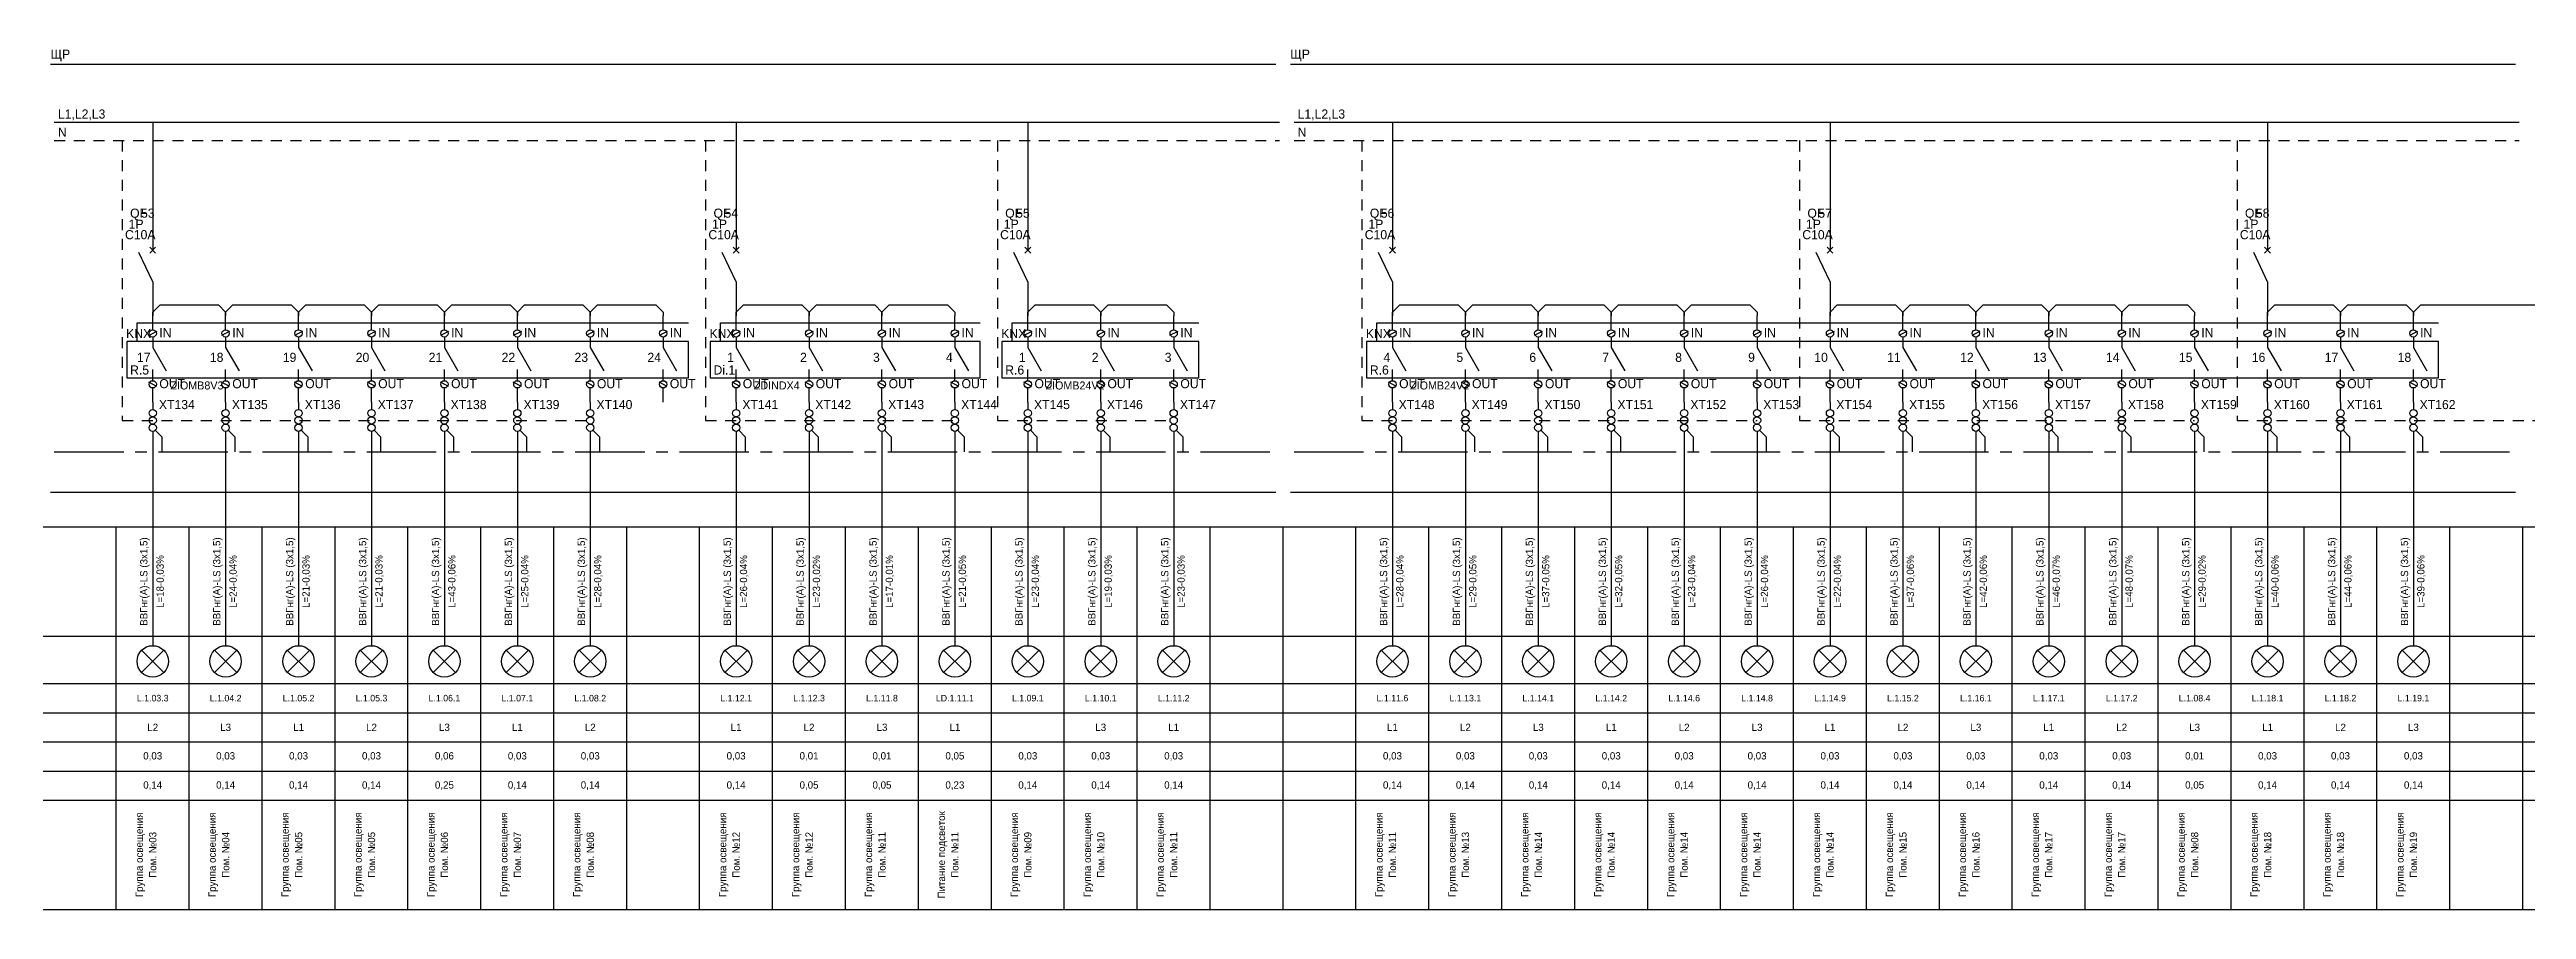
# Model space of a CAD drawing. Header units: millimetres. Extents: x 2497 to 11797, y 1522 to 1758.
# Drawn here: x 5899 to 6578, y 1522 to 1758 of the extents above; entities that cross this region are included whole.
import ezdxf
from ezdxf.enums import TextEntityAlignment as Align

# ---------------------------------------------------------------- set-up
doc = ezdxf.new("R2010")
doc.units = ezdxf.units.MM
doc.linetypes.add('CENTER2', pattern=[28.575, 19.05, -3.175, 3.175, -3.175])
doc.linetypes.add('JIS_02_0.7', pattern=[1.35, 0.75, -0.6])
for name, color, linetype in [('SX_BLOCKS', 7, 'Continuous'), ('SX_BOUND', 8, 'Continuous'), ('SX_KNX', 1, 'Continuous'), ('SX_LINES', 7, 'Continuous'), ('SX_N', 4, 'JIS_02_0.7'), ('SX_PE', 3, 'CENTER2'), ('SX_TABLE', 7, 'Continuous'), ('SX_TEXT', 7, 'Continuous')]:
    doc.layers.add(name, color=color, linetype=linetype)
doc.styles.add('UNC_GOST_Scheme', font='txt')

# ---------------------------------------------------------------- blocks, each defined once
blk = doc.blocks.new('SX_TCOL')
for p, q in [((-10, 105), (10, 105)), ((10, 0), (10, 105)), ((-10, 75), (10, 75)), ((-10, 62), (10, 62)), ((-10, 54), (10, 54)), ((-10, 46), (10, 46)), ((-10, 38), (10, 38)), ((-10, 30), (10, 30)), ((-10, 0), (10, 0))]:
    blk.add_line(p, q)
at = {"style": 'UNC_GOST_Scheme'}
for tag, p in [('CAB1', (-2.2, 90)), ('CAB2', (2.2, 90)), ('NAME1', (-3.4, 15)), ('NAME2', (0, 15)), ('NAME3', (3.4, 15))]:
    blk.add_attdef(tag, text='', height=2, rotation=90, dxfattribs=at).set_placement(p, align=Align.MIDDLE)
for tag, height, p in [('LINE', 1.8, (0, 58)), ('PH', 2, (0, 50)), ('POW', 2, (0, 42)), ('CUR', 2, (0, 34))]:
    blk.add_attdef(tag, text='', height=height, dxfattribs=at).set_placement(p, align=Align.MIDDLE)
blk = doc.blocks.new('SX_QF')
for p, q in [((0, -45), (-3.8, -36.9)), ((-0.8, -37.1), (0.8, -35.5)), ((-0.8, -35.5), (0.8, -37.1)), ((0, -45), (0, -54.3))]:
    blk.add_line(p, q)
at = {"style": 'UNC_GOST_Scheme'}
blk.add_text('QF', height=2.5, dxfattribs=at).set_placement((-6.2, -27.4))
for tag, p in [('N', (-3.2, -27.4)), ('MA', (-9.4, -36.1)), ('A', (-7.6, -33.3)), ('P', (-6.6, -30.4))]:
    blk.add_attdef(tag, p, '', height=2.5, dxfattribs=at)
blk = doc.blocks.new('SX_CH')
for p, q in [((0, 19.84), (0, 23.7)), ((1.1, 19.4), (-1.1, 18.28)), ((0, 17.84), (0, 14.96)), ((0, 14.96), (3.69, 8.57)), ((0, 5.86), (0, 8.96)), ((1.1, 4.3), (-1.1, 5.42)), ((0, 0), (0, 3.86))]:
    blk.add_line(p, q)
for centre in [(0, 18.84), (0, 4.86)]:
    blk.add_circle(centre, 1)
at = {"style": 'UNC_GOST_Scheme'}
for s, p in [('IN', (1.82, 17.78)), ('OUT', (1.82, 3.8))]:
    blk.add_text(s, height=2.5, dxfattribs=at).set_placement(p)
blk.add_attdef('CH', text='', height=2.5, dxfattribs=at).set_placement((-0.6, 11.02), align=Align.RIGHT)
blk = doc.blocks.new('SX_XT')
at = {"color": 30}
blk.add_circle((0, -1), 1, dxfattribs=at)
at = {"color": 5}
blk.add_circle((0, -3), 1, dxfattribs=at)
at = {"color": 3}
blk.add_circle((0, -5), 1, dxfattribs=at)
at = {"style": 'UNC_GOST_Scheme'}
blk.add_attdef('N', (1.7, 0.1), '', height=2.5, dxfattribs=at)
blk = doc.blocks.new('SX_U_LAMP')
for p, q in [((-2.9, -2.9), (2.9, 2.9)), ((-2.9, 2.9), (2.9, -2.9))]:
    blk.add_line(p, q)
blk.add_circle((0, 0), 4.3)

msp = doc.modelspace()

# ---------------------------------------------------------------- linework, layer by layer
at = {"layer": 'SX_BOUND'}
for p, q in [((5899.18, 1754.46), (6235.18, 1754.46)), ((6239.18, 1754.46), (6575.18, 1754.46)), ((5899.18, 1636.96), (6235.18, 1636.96)), ((6239.18, 1636.96), (6575.18, 1636.96))]:
    msp.add_line(p, q, dxfattribs=at)
at = {"layer": 'SX_KNX'}
for p, q in [((5922.88, 1678.37), (5922.88, 1683.46)), ((5922.88, 1683.46), (6074.08, 1683.46)), ((6082.88, 1678.37), (6082.88, 1683.46)), ((6082.88, 1683.46), (6154.08, 1683.46)), ((6162.88, 1678.37), (6162.88, 1683.46)), ((6162.88, 1683.46), (6214.08, 1683.46)), ((6262.88, 1678.37), (6262.88, 1683.46)), ((6262.88, 1683.46), (6554.08, 1683.46))]:
    msp.add_line(p, q, dxfattribs=at)
at = {"layer": 'SX_LINES'}
for p, q in [((5900.18, 1738.51), (6236.18, 1738.51)), ((5927.18, 1738.51), (5927.18, 1703.4)), ((6087.18, 1738.51), (6087.18, 1703.4)), ((6167.18, 1738.51), (6167.18, 1703.4)), ((6240.18, 1738.51), (6576.18, 1738.51)), ((6267.18, 1738.51), (6267.18, 1703.4)), ((6387.18, 1738.51), (6387.18, 1703.4)), ((6507.18, 1738.51), (6507.18, 1703.4)), ((5927.18, 1686.42), (5929.18, 1688.42)), ((5927.18, 1685.42), (5927.18, 1686.42)), ((5929.18, 1688.42), (5945.18, 1688.42)), ((5945.18, 1688.42), (5947.18, 1686.42)), ((5947.18, 1686.42), (5949.18, 1688.42)), ((5947.18, 1686.42), (5947.18, 1685.42)), ((5947.18, 1685.42), (5947.18, 1686.42)), ((5949.18, 1688.42), (5965.18, 1688.42)), ((5965.18, 1688.42), (5967.18, 1686.42)), ((5967.18, 1686.42), (5969.18, 1688.42)), ((5967.18, 1686.42), (5967.18, 1685.42)), ((5967.18, 1685.42), (5967.18, 1686.42)), ((5969.18, 1688.42), (5985.18, 1688.42)), ((5985.18, 1688.42), (5987.18, 1686.42)), ((5987.18, 1686.42), (5989.18, 1688.42)), ((5987.18, 1686.42), (5987.18, 1685.42)), ((5987.18, 1685.42), (5987.18, 1686.42)), ((5989.18, 1688.42), (6005.18, 1688.42)), ((6005.18, 1688.42), (6007.18, 1686.42)), ((6007.18, 1686.42), (6009.18, 1688.42)), ((6007.18, 1686.42), (6007.18, 1685.42)), ((6007.18, 1685.42), (6007.18, 1686.42)), ((6009.18, 1688.42), (6025.18, 1688.42)), ((6025.18, 1688.42), (6027.18, 1686.42)), ((6027.18, 1686.42), (6029.18, 1688.42)), ((6027.18, 1686.42), (6027.18, 1685.42)), ((6027.18, 1685.42), (6027.18, 1686.42)), ((6029.18, 1688.42), (6045.18, 1688.42)), ((6045.18, 1688.42), (6047.18, 1686.42)), ((6047.18, 1686.42), (6049.18, 1688.42)), ((6047.18, 1686.42), (6047.18, 1685.42)), ((6047.18, 1685.42), (6047.18, 1686.42)), ((6049.18, 1688.42), (6065.18, 1688.42)), ((6065.18, 1688.42), (6067.18, 1686.42)), ((6067.18, 1686.42), (6067.18, 1685.42)), ((6087.18, 1686.42), (6089.18, 1688.42)), ((6087.18, 1685.42), (6087.18, 1686.42)), ((6089.18, 1688.42), (6105.18, 1688.42)), ((6105.18, 1688.42), (6107.18, 1686.42)), ((6107.18, 1686.42), (6109.18, 1688.42)), ((6107.18, 1686.42), (6107.18, 1685.42)), ((6107.18, 1685.42), (6107.18, 1686.42)), ((6109.18, 1688.42), (6125.18, 1688.42)), ((6125.18, 1688.42), (6127.18, 1686.42)), ((6127.18, 1686.42), (6129.18, 1688.42)), ((6127.18, 1686.42), (6127.18, 1685.42)), ((6127.18, 1685.42), (6127.18, 1686.42)), ((6129.18, 1688.42), (6145.18, 1688.42)), ((6145.18, 1688.42), (6147.18, 1686.42)), ((6147.18, 1686.42), (6147.18, 1685.42)), ((6167.18, 1686.42), (6169.18, 1688.42)), ((6167.18, 1685.42), (6167.18, 1686.42)), ((6169.18, 1688.42), (6185.18, 1688.42)), ((6185.18, 1688.42), (6187.18, 1686.42)), ((6187.18, 1686.42), (6189.18, 1688.42)), ((6187.18, 1686.42), (6187.18, 1685.42)), ((6187.18, 1685.42), (6187.18, 1686.42)), ((6189.18, 1688.42), (6205.18, 1688.42)), ((6205.18, 1688.42), (6207.18, 1686.42)), ((6207.18, 1686.42), (6207.18, 1685.42)), ((6267.18, 1686.42), (6269.18, 1688.42)), ((6267.18, 1685.42), (6267.18, 1686.42)), ((6269.18, 1688.42), (6285.18, 1688.42)), ((6285.18, 1688.42), (6287.18, 1686.42)), ((6287.18, 1686.42), (6289.18, 1688.42)), ((6287.18, 1686.42), (6287.18, 1685.42)), ((6287.18, 1685.42), (6287.18, 1686.42)), ((6289.18, 1688.42), (6305.18, 1688.42)), ((6305.18, 1688.42), (6307.18, 1686.42)), ((6307.18, 1686.42), (6309.18, 1688.42)), ((6307.18, 1686.42), (6307.18, 1685.42)), ((6307.18, 1685.42), (6307.18, 1686.42)), ((6309.18, 1688.42), (6325.18, 1688.42)), ((6325.18, 1688.42), (6327.18, 1686.42)), ((6327.18, 1686.42), (6329.18, 1688.42)), ((6327.18, 1686.42), (6327.18, 1685.42)), ((6327.18, 1685.42), (6327.18, 1686.42)), ((6329.18, 1688.42), (6345.18, 1688.42)), ((6345.18, 1688.42), (6347.18, 1686.42)), ((6347.18, 1686.42), (6349.18, 1688.42)), ((6347.18, 1686.42), (6347.18, 1685.42)), ((6347.18, 1685.42), (6347.18, 1686.42)), ((6349.18, 1688.42), (6365.18, 1688.42)), ((6365.18, 1688.42), (6367.18, 1686.42)), ((6367.18, 1686.42), (6367.18, 1685.42)), ((6387.18, 1686.42), (6389.18, 1688.42)), ((6387.18, 1685.42), (6387.18, 1686.42)), ((6389.18, 1688.42), (6405.18, 1688.42)), ((6405.18, 1688.42), (6407.18, 1686.42)), ((6407.18, 1686.42), (6409.18, 1688.42)), ((6407.18, 1686.42), (6407.18, 1685.42)), ((6407.18, 1685.42), (6407.18, 1686.42)), ((6409.18, 1688.42), (6425.18, 1688.42)), ((6425.18, 1688.42), (6427.18, 1686.42)), ((6427.18, 1686.42), (6429.18, 1688.42)), ((6427.18, 1686.42), (6427.18, 1685.42)), ((6427.18, 1685.42), (6427.18, 1686.42)), ((6429.18, 1688.42), (6445.18, 1688.42)), ((6445.18, 1688.42), (6447.18, 1686.42)), ((6447.18, 1686.42), (6449.18, 1688.42)), ((6447.18, 1686.42), (6447.18, 1685.42)), ((6447.18, 1685.42), (6447.18, 1686.42)), ((6449.18, 1688.42), (6465.18, 1688.42)), ((6465.18, 1688.42), (6467.18, 1686.42)), ((6467.18, 1686.42), (6469.18, 1688.42)), ((6467.18, 1686.42), (6467.18, 1685.42)), ((6467.18, 1685.42), (6467.18, 1686.42)), ((6469.18, 1688.42), (6485.18, 1688.42)), ((6485.18, 1688.42), (6487.18, 1686.42)), ((6487.18, 1686.42), (6487.18, 1685.42)), ((6507.18, 1686.42), (6509.18, 1688.42)), ((6507.18, 1685.42), (6507.18, 1686.42)), ((6509.18, 1688.42), (6525.18, 1688.42)), ((6525.18, 1688.42), (6527.18, 1686.42)), ((6527.18, 1686.42), (6529.18, 1688.42)), ((6527.18, 1686.42), (6527.18, 1685.42)), ((6527.18, 1685.42), (6527.18, 1686.42)), ((6529.18, 1688.42), (6545.18, 1688.42)), ((6545.18, 1688.42), (6547.18, 1686.42)), ((6547.18, 1686.42), (6549.18, 1688.42)), ((6547.18, 1686.42), (6547.18, 1685.42)), ((6547.18, 1685.42), (6547.18, 1686.42)), ((6549.18, 1688.42), (6605.18, 1688.42)), ((6074.08, 1678.37), (5920.08, 1678.37)), ((5920.08, 1678.37), (5920.08, 1668.37)), ((6074.08, 1668.37), (6074.08, 1678.37)), ((6154.08, 1678.37), (6080.08, 1678.37)), ((6080.08, 1678.37), (6080.08, 1668.37)), ((6154.08, 1668.37), (6154.08, 1678.37)), ((6214.08, 1678.37), (6160.08, 1678.37)), ((6160.08, 1678.37), (6160.08, 1668.37)), ((6214.08, 1668.37), (6214.08, 1678.37)), ((6554.08, 1678.37), (6260.08, 1678.37)), ((6260.08, 1678.37), (6260.08, 1668.37)), ((6554.08, 1668.37), (6554.08, 1678.37)), ((5920.08, 1668.37), (6074.08, 1668.37)), ((6080.08, 1668.37), (6154.08, 1668.37)), ((6160.08, 1668.37), (6214.08, 1668.37)), ((6260.08, 1668.37), (6554.08, 1668.37)), ((5927.18, 1661.72), (5927.18, 1659.68)), ((5947.18, 1661.72), (5947.18, 1659.68)), ((5967.18, 1661.72), (5967.18, 1659.68)), ((5987.18, 1661.72), (5987.18, 1659.68)), ((6007.18, 1661.72), (6007.18, 1659.68)), ((6027.18, 1661.72), (6027.18, 1659.68)), ((6047.18, 1661.72), (6047.18, 1659.68)), ((6087.18, 1661.72), (6087.18, 1659.68)), ((6107.18, 1661.72), (6107.18, 1659.68)), ((6127.18, 1661.72), (6127.18, 1659.68)), ((6147.18, 1661.72), (6147.18, 1659.68)), ((6167.18, 1661.72), (6167.18, 1659.68)), ((6187.18, 1661.72), (6187.18, 1659.68)), ((6207.18, 1661.72), (6207.18, 1659.68)), ((6267.18, 1661.72), (6267.18, 1659.68)), ((6287.18, 1661.72), (6287.18, 1659.68)), ((6307.18, 1661.72), (6307.18, 1659.68)), ((6327.18, 1661.72), (6327.18, 1659.68)), ((6347.18, 1661.72), (6347.18, 1659.68)), ((6367.18, 1661.72), (6367.18, 1659.68)), ((6387.18, 1661.72), (6387.18, 1659.68)), ((6407.18, 1661.72), (6407.18, 1659.68)), ((6427.18, 1661.72), (6427.18, 1659.68)), ((6447.18, 1661.72), (6447.18, 1659.68)), ((6467.18, 1661.72), (6467.18, 1659.68)), ((6487.18, 1661.72), (6487.18, 1659.68)), ((6507.18, 1661.72), (6507.18, 1659.68)), ((6527.18, 1661.72), (6527.18, 1659.68)), ((6547.18, 1661.72), (6547.18, 1659.68)), ((5927.18, 1653.68), (5927.18, 1594.86)), ((5947.18, 1653.68), (5947.18, 1594.86)), ((5967.18, 1653.68), (5967.18, 1594.86)), ((5987.18, 1653.68), (5987.18, 1594.86)), ((6007.18, 1653.68), (6007.18, 1594.86)), ((6027.18, 1653.68), (6027.18, 1594.86)), ((6047.18, 1653.68), (6047.18, 1594.86)), ((6087.18, 1653.68), (6087.18, 1594.86)), ((6107.18, 1653.68), (6107.18, 1594.86)), ((6127.18, 1653.68), (6127.18, 1594.86)), ((6147.18, 1653.68), (6147.18, 1594.86)), ((6167.18, 1653.68), (6167.18, 1594.86)), ((6187.18, 1653.68), (6187.18, 1594.86)), ((6207.18, 1653.68), (6207.18, 1594.86)), ((6267.18, 1653.68), (6267.18, 1594.86)), ((6287.18, 1653.68), (6287.18, 1594.86)), ((6307.18, 1653.68), (6307.18, 1594.86)), ((6327.18, 1653.68), (6327.18, 1594.86)), ((6347.18, 1653.68), (6347.18, 1594.86)), ((6367.18, 1653.68), (6367.18, 1594.86)), ((6387.18, 1653.68), (6387.18, 1594.86)), ((6407.18, 1653.68), (6407.18, 1594.86)), ((6427.18, 1653.68), (6427.18, 1594.86)), ((6447.18, 1653.68), (6447.18, 1594.86)), ((6467.18, 1653.68), (6467.18, 1594.86)), ((6487.18, 1653.68), (6487.18, 1594.86)), ((6507.18, 1653.68), (6507.18, 1594.86)), ((6527.18, 1653.68), (6527.18, 1594.86)), ((6547.18, 1653.68), (6547.18, 1594.86))]:
    msp.add_line(p, q, dxfattribs=at)
at = {"layer": 'SX_N', "ltscale": 4}
for p, q in [((5900.18, 1733.51), (6236.18, 1733.51)), ((5918.82, 1733.51), (5918.82, 1656.68)), ((6078.82, 1733.51), (6078.82, 1656.68)), ((6158.82, 1733.51), (6158.82, 1656.68)), ((6240.18, 1733.51), (6576.18, 1733.51)), ((6258.82, 1733.51), (6258.82, 1656.68)), ((6378.82, 1733.51), (6378.82, 1656.68)), ((6498.82, 1733.51), (6498.82, 1656.68)), ((5918.82, 1656.68), (6047.18, 1656.68)), ((6078.82, 1656.68), (6147.18, 1656.68)), ((6158.82, 1656.68), (6207.18, 1656.68)), ((6258.82, 1656.68), (6367.18, 1656.68)), ((6378.82, 1656.68), (6487.18, 1656.68)), ((6498.82, 1656.68), (6667.18, 1656.68))]:
    msp.add_line(p, q, dxfattribs=at)
at = {"layer": 'SX_PE'}
for p, q in [((5927.88, 1653.98), (5929.68, 1652.18)), ((5929.68, 1652.18), (5929.68, 1648.06)), ((5947.88, 1653.98), (5949.68, 1652.18)), ((5949.68, 1652.18), (5949.68, 1648.06)), ((5967.88, 1653.98), (5969.68, 1652.18)), ((5969.68, 1652.18), (5969.68, 1648.06)), ((5987.88, 1653.98), (5989.68, 1652.18)), ((5989.68, 1652.18), (5989.68, 1648.06)), ((6007.88, 1653.98), (6009.68, 1652.18)), ((6009.68, 1652.18), (6009.68, 1648.06)), ((6027.88, 1653.98), (6029.68, 1652.18)), ((6029.68, 1652.18), (6029.68, 1648.06)), ((6047.88, 1653.98), (6049.68, 1652.18)), ((6049.68, 1652.18), (6049.68, 1648.06)), ((6087.88, 1653.98), (6089.68, 1652.18)), ((6089.68, 1652.18), (6089.68, 1648.06)), ((6107.88, 1653.98), (6109.68, 1652.18)), ((6109.68, 1652.18), (6109.68, 1648.06)), ((6127.88, 1653.98), (6129.68, 1652.18)), ((6129.68, 1652.18), (6129.68, 1648.06)), ((6147.88, 1653.98), (6149.68, 1652.18)), ((6149.68, 1652.18), (6149.68, 1648.06)), ((6167.88, 1653.98), (6169.68, 1652.18)), ((6169.68, 1652.18), (6169.68, 1648.06)), ((6187.88, 1653.98), (6189.68, 1652.18)), ((6189.68, 1652.18), (6189.68, 1648.06)), ((6207.88, 1653.98), (6209.68, 1652.18)), ((6209.68, 1652.18), (6209.68, 1648.06)), ((6267.88, 1653.98), (6269.68, 1652.18)), ((6269.68, 1652.18), (6269.68, 1648.06)), ((6287.88, 1653.98), (6289.68, 1652.18)), ((6289.68, 1652.18), (6289.68, 1648.06)), ((6307.88, 1653.98), (6309.68, 1652.18)), ((6309.68, 1652.18), (6309.68, 1648.06)), ((6327.88, 1653.98), (6329.68, 1652.18)), ((6329.68, 1652.18), (6329.68, 1648.06)), ((6347.88, 1653.98), (6349.68, 1652.18)), ((6349.68, 1652.18), (6349.68, 1648.06)), ((6367.88, 1653.98), (6369.68, 1652.18)), ((6369.68, 1652.18), (6369.68, 1648.06)), ((6387.88, 1653.98), (6389.68, 1652.18)), ((6389.68, 1652.18), (6389.68, 1648.06)), ((6407.88, 1653.98), (6409.68, 1652.18)), ((6409.68, 1652.18), (6409.68, 1648.06)), ((6427.88, 1653.98), (6429.68, 1652.18)), ((6429.68, 1652.18), (6429.68, 1648.06)), ((6447.88, 1653.98), (6449.68, 1652.18)), ((6449.68, 1652.18), (6449.68, 1648.06)), ((6467.88, 1653.98), (6469.68, 1652.18)), ((6469.68, 1652.18), (6469.68, 1648.06)), ((6487.88, 1653.98), (6489.68, 1652.18)), ((6489.68, 1652.18), (6489.68, 1648.06)), ((6507.88, 1653.98), (6509.68, 1652.18)), ((6509.68, 1652.18), (6509.68, 1648.06)), ((6527.88, 1653.98), (6529.68, 1652.18)), ((6529.68, 1652.18), (6529.68, 1648.06)), ((6547.88, 1653.98), (6549.68, 1652.18)), ((6549.68, 1652.18), (6549.68, 1648.06)), ((5900.18, 1648.06), (6236.18, 1648.06)), ((6240.18, 1648.06), (6576.18, 1648.06))]:
    msp.add_line(p, q, dxfattribs=at)

# ---------------------------------------------------------------- block references
at = {"layer": 'SX_BLOCKS'}
for name, p, values in [('SX_QF', (5927.18, 1739.7), {'N': '53', 'P': '1P', 'A': 'С10А'}), ('SX_QF', (6087.18, 1739.7), {'N': '54', 'P': '1P', 'A': 'С10А'}), ('SX_QF', (6167.18, 1739.7), {'N': '55', 'P': '1P', 'A': 'С10А'}), ('SX_QF', (6267.18, 1739.7), {'N': '56', 'P': '1P', 'A': 'С10А'}), ('SX_QF', (6387.18, 1739.7), {'N': '57', 'P': '1P', 'A': 'С10А'}), ('SX_QF', (6507.18, 1739.7), {'N': '58', 'P': '1P', 'A': 'С10А'}), ('SX_CH', (5927.18, 1661.72), {'CH': '17'}), ('SX_CH', (5947.18, 1661.72), {'CH': '18'}), ('SX_CH', (5967.18, 1661.72), {'CH': '19'}), ('SX_CH', (5987.18, 1661.72), {'CH': '20'}), ('SX_CH', (6007.18, 1661.72), {'CH': '21'}), ('SX_CH', (6027.18, 1661.72), {'CH': '22'}), ('SX_CH', (6047.18, 1661.72), {'CH': '23'}), ('SX_CH', (6067.18, 1661.72), {'CH': '24'}), ('SX_CH', (6087.18, 1661.72), {'CH': '1'}), ('SX_CH', (6107.18, 1661.72), {'CH': '2'}), ('SX_CH', (6127.18, 1661.72), {'CH': '3'}), ('SX_CH', (6147.18, 1661.72), {'CH': '4'}), ('SX_CH', (6167.18, 1661.72), {'CH': '1'}), ('SX_CH', (6187.18, 1661.72), {'CH': '2'}), ('SX_CH', (6207.18, 1661.72), {'CH': '3'}), ('SX_CH', (6267.18, 1661.72), {'CH': '4'}), ('SX_CH', (6287.18, 1661.72), {'CH': '5'}), ('SX_CH', (6307.18, 1661.72), {'CH': '6'}), ('SX_CH', (6327.18, 1661.72), {'CH': '7'}), ('SX_CH', (6347.18, 1661.72), {'CH': '8'}), ('SX_CH', (6367.18, 1661.72), {'CH': '9'}), ('SX_CH', (6387.18, 1661.72), {'CH': '10'}), ('SX_CH', (6407.18, 1661.72), {'CH': '11'}), ('SX_CH', (6427.18, 1661.72), {'CH': '12'}), ('SX_CH', (6447.18, 1661.72), {'CH': '13'}), ('SX_CH', (6467.18, 1661.72), {'CH': '14'}), ('SX_CH', (6487.18, 1661.72), {'CH': '15'}), ('SX_CH', (6507.18, 1661.72), {'CH': '16'}), ('SX_CH', (6527.18, 1661.72), {'CH': '17'}), ('SX_CH', (6547.18, 1661.72), {'CH': '18'}), ('SX_XT', (5927.18, 1659.68), {'N': 'XT134'}), ('SX_XT', (5947.18, 1659.68), {'N': 'XT135'}), ('SX_XT', (5967.18, 1659.68), {'N': 'XT136'}), ('SX_XT', (5987.18, 1659.68), {'N': 'XT137'}), ('SX_XT', (6007.18, 1659.68), {'N': 'XT138'}), ('SX_XT', (6027.18, 1659.68), {'N': 'XT139'}), ('SX_XT', (6047.18, 1659.68), {'N': 'XT140'}), ('SX_XT', (6087.18, 1659.68), {'N': 'XT141'}), ('SX_XT', (6107.18, 1659.68), {'N': 'XT142'}), ('SX_XT', (6127.18, 1659.68), {'N': 'XT143'}), ('SX_XT', (6147.18, 1659.68), {'N': 'XT144'}), ('SX_XT', (6167.18, 1659.68), {'N': 'XT145'}), ('SX_XT', (6187.18, 1659.68), {'N': 'XT146'}), ('SX_XT', (6207.18, 1659.68), {'N': 'XT147'}), ('SX_XT', (6267.18, 1659.68), {'N': 'XT148'}), ('SX_XT', (6287.18, 1659.68), {'N': 'XT149'}), ('SX_XT', (6307.18, 1659.68), {'N': 'XT150'}), ('SX_XT', (6327.18, 1659.68), {'N': 'XT151'}), ('SX_XT', (6347.18, 1659.68), {'N': 'XT152'}), ('SX_XT', (6367.18, 1659.68), {'N': 'XT153'}), ('SX_XT', (6387.18, 1659.68), {'N': 'XT154'}), ('SX_XT', (6407.18, 1659.68), {'N': 'XT155'}), ('SX_XT', (6427.18, 1659.68), {'N': 'XT156'}), ('SX_XT', (6447.18, 1659.68), {'N': 'XT157'}), ('SX_XT', (6467.18, 1659.68), {'N': 'XT158'}), ('SX_XT', (6487.18, 1659.68), {'N': 'XT159'}), ('SX_XT', (6507.18, 1659.68), {'N': 'XT160'}), ('SX_XT', (6527.18, 1659.68), {'N': 'XT161'}), ('SX_XT', (6547.18, 1659.68), {'N': 'XT162'})]:
    msp.add_blockref(name, p, dxfattribs=at).add_auto_attribs(values)
at = {"layer": 'SX_BLOCKS', "color": 244, "true_color": 0x991b1e}
for p in [(5927.18, 1590.56), (5947.18, 1590.56), (5967.18, 1590.56), (5987.18, 1590.56), (6007.18, 1590.56), (6027.18, 1590.56), (6047.18, 1590.56), (6087.18, 1590.56), (6107.18, 1590.56), (6127.18, 1590.56), (6147.18, 1590.56), (6167.18, 1590.56), (6187.18, 1590.56), (6207.18, 1590.56), (6267.18, 1590.56), (6287.18, 1590.56), (6307.18, 1590.56), (6327.18, 1590.56), (6347.18, 1590.56), (6367.18, 1590.56), (6387.18, 1590.56), (6407.18, 1590.56), (6427.18, 1590.56), (6447.18, 1590.56), (6467.18, 1590.56), (6487.18, 1590.56), (6507.18, 1590.56), (6527.18, 1590.56), (6547.18, 1590.56)]:
    msp.add_blockref('SX_U_LAMP', p, dxfattribs=at)
at = {"layer": 'SX_TABLE'}
for p in [(5907.18, 1522.46), (6067.18, 1522.46), (6227.18, 1522.46), (6247.18, 1522.46), (6567.18, 1522.46), (6587.18, 1522.46)]:
    msp.add_blockref('SX_TCOL', p, dxfattribs=at)
for p, values in [((5927.18, 1522.46), {'NAME1': 'Группа освещения', 'NAME2': 'Пом. №03', 'CUR': '0,14', 'POW': '0,03', 'PH': 'L2', 'LINE': 'L.1.03.3', 'CAB1': 'ВВГнг(А)-LS (3х1,5)', 'CAB2': 'L=18-0,03%'}), ((5947.18, 1522.46), {'NAME1': 'Группа освещения', 'NAME2': 'Пом. №04', 'CUR': '0,14', 'POW': '0,03', 'PH': 'L3', 'LINE': 'L.1.04.2', 'CAB1': 'ВВГнг(А)-LS (3х1,5)', 'CAB2': 'L=24-0,04%'}), ((5967.18, 1522.46), {'NAME1': 'Группа освещения', 'NAME2': 'Пом. №05', 'CUR': '0,14', 'POW': '0,03', 'PH': 'L1', 'LINE': 'L.1.05.2', 'CAB1': 'ВВГнг(А)-LS (3х1,5)', 'CAB2': 'L=21-0,03%'}), ((5987.18, 1522.46), {'NAME1': 'Группа освещения', 'NAME2': 'Пом. №05', 'CUR': '0,14', 'POW': '0,03', 'PH': 'L2', 'LINE': 'L.1.05.3', 'CAB1': 'ВВГнг(А)-LS (3х1,5)', 'CAB2': 'L=21-0,03%'}), ((6007.18, 1522.46), {'NAME1': 'Группа освещения', 'NAME2': 'Пом. №06', 'CUR': '0,25', 'POW': '0,06', 'PH': 'L3', 'LINE': 'L.1.06.1', 'CAB1': 'ВВГнг(А)-LS (3х1,5)', 'CAB2': 'L=43-0,06%'}), ((6027.18, 1522.46), {'NAME1': 'Группа освещения', 'NAME2': 'Пом. №07', 'CUR': '0,14', 'POW': '0,03', 'PH': 'L1', 'LINE': 'L.1.07.1', 'CAB1': 'ВВГнг(А)-LS (3х1,5)', 'CAB2': 'L=25-0,04%'}), ((6047.18, 1522.46), {'NAME1': 'Группа освещения', 'NAME2': 'Пом. №08', 'CUR': '0,14', 'POW': '0,03', 'PH': 'L2', 'LINE': 'L.1.08.2', 'CAB1': 'ВВГнг(А)-LS (3х1,5)', 'CAB2': 'L=28-0,04%'}), ((6087.18, 1522.46), {'NAME1': 'Группа освещения', 'NAME2': 'Пом. №12', 'CUR': '0,14', 'POW': '0,03', 'PH': 'L1', 'LINE': 'L.1.12.1', 'CAB1': 'ВВГнг(А)-LS (3х1,5)', 'CAB2': 'L=26-0,04%'}), ((6107.18, 1522.46), {'NAME1': 'Группа освещения', 'NAME2': 'Пом. №12', 'CUR': '0,05', 'POW': '0,01', 'PH': 'L2', 'LINE': 'L.1.12.3', 'CAB1': 'ВВГнг(А)-LS (3х1,5)', 'CAB2': 'L=23-0,02%'}), ((6127.18, 1522.46), {'NAME1': 'Группа освещения', 'NAME2': 'Пом. №11', 'CUR': '0,05', 'POW': '0,01', 'PH': 'L3', 'LINE': 'L.1.11.8', 'CAB1': 'ВВГнг(А)-LS (3х1,5)', 'CAB2': 'L=17-0,01%'}), ((6147.18, 1522.46), {'NAME1': 'Питание подсветок', 'NAME2': 'Пом. №11', 'CUR': '0,23', 'POW': '0,05', 'PH': 'L1', 'LINE': 'LD.1.11.1', 'CAB1': 'ВВГнг(А)-LS (3х1,5)', 'CAB2': 'L=21-0,05%'}), ((6167.18, 1522.46), {'NAME1': 'Группа освещения', 'NAME2': 'Пом. №09', 'CUR': '0,14', 'POW': '0,03', 'LINE': 'L.1.09.1', 'CAB1': 'ВВГнг(А)-LS (3х1,5)', 'CAB2': 'L=23-0,04%'}), ((6187.18, 1522.46), {'NAME1': 'Группа освещения', 'NAME2': 'Пом. №10', 'CUR': '0,14', 'POW': '0,03', 'PH': 'L3', 'LINE': 'L.1.10.1', 'CAB1': 'ВВГнг(А)-LS (3х1,5)', 'CAB2': 'L=19-0,03%'}), ((6207.18, 1522.46), {'NAME1': 'Группа освещения', 'NAME2': 'Пом. №11', 'CUR': '0,14', 'POW': '0,03', 'PH': 'L1', 'LINE': 'L.1.11.2', 'CAB1': 'ВВГнг(А)-LS (3х1,5)', 'CAB2': 'L=23-0,03%'}), ((6267.18, 1522.46), {'NAME1': 'Группа освещения', 'NAME2': 'Пом. №11', 'CUR': '0,14', 'POW': '0,03', 'PH': 'L1', 'LINE': 'L.1.11.6', 'CAB1': 'ВВГнг(А)-LS (3х1,5)', 'CAB2': 'L=28-0,04%'}), ((6287.18, 1522.46), {'NAME1': 'Группа освещения', 'NAME2': 'Пом. №13', 'CUR': '0,14', 'POW': '0,03', 'PH': 'L2', 'LINE': 'L.1.13.1', 'CAB1': 'ВВГнг(А)-LS (3х1,5)', 'CAB2': 'L=29-0,05%'}), ((6307.18, 1522.46), {'NAME1': 'Группа освещения', 'NAME2': 'Пом. №14', 'CUR': '0,14', 'POW': '0,03', 'PH': 'L3', 'LINE': 'L.1.14.1', 'CAB1': 'ВВГнг(А)-LS (3х1,5)', 'CAB2': 'L=37-0,05%'}), ((6327.18, 1522.46), {'NAME1': 'Группа освещения', 'NAME2': 'Пом. №14', 'CUR': '0,14', 'POW': '0,03', 'PH': 'L1', 'LINE': 'L.1.14.2', 'CAB1': 'ВВГнг(А)-LS (3х1,5)', 'CAB2': 'L=32-0,05%'}), ((6347.18, 1522.46), {'NAME1': 'Группа освещения', 'NAME2': 'Пом. №14', 'CUR': '0,14', 'POW': '0,03', 'PH': 'L2', 'LINE': 'L.1.14.6', 'CAB1': 'ВВГнг(А)-LS (3х1,5)', 'CAB2': 'L=23-0,04%'}), ((6367.18, 1522.46), {'NAME1': 'Группа освещения', 'NAME2': 'Пом. №14', 'CUR': '0,14', 'POW': '0,03', 'PH': 'L3', 'LINE': 'L.1.14.8', 'CAB1': 'ВВГнг(А)-LS (3х1,5)', 'CAB2': 'L=26-0,04%'}), ((6387.18, 1522.46), {'NAME1': 'Группа освещения', 'NAME2': 'Пом. №14', 'CUR': '0,14', 'POW': '0,03', 'PH': 'L1', 'LINE': 'L.1.14.9', 'CAB1': 'ВВГнг(А)-LS (3х1,5)', 'CAB2': 'L=22-0,04%'}), ((6407.18, 1522.46), {'NAME1': 'Группа освещения', 'NAME2': 'Пом. №15', 'CUR': '0,14', 'POW': '0,03', 'PH': 'L2', 'LINE': 'L.1.15.2', 'CAB1': 'ВВГнг(А)-LS (3х1,5)', 'CAB2': 'L=37-0,06%'}), ((6427.18, 1522.46), {'NAME1': 'Группа освещения', 'NAME2': 'Пом. №16', 'CUR': '0,14', 'POW': '0,03', 'PH': 'L3', 'LINE': 'L.1.16.1', 'CAB1': 'ВВГнг(А)-LS (3х1,5)', 'CAB2': 'L=42-0,06%'}), ((6447.18, 1522.46), {'NAME1': 'Группа освещения', 'NAME2': 'Пом. №17', 'CUR': '0,14', 'POW': '0,03', 'PH': 'L1', 'LINE': 'L.1.17.1', 'CAB1': 'ВВГнг(А)-LS (3х1,5)', 'CAB2': 'L=46-0,07%'}), ((6467.18, 1522.46), {'NAME1': 'Группа освещения', 'NAME2': 'Пом. №17', 'CUR': '0,14', 'POW': '0,03', 'PH': 'L2', 'LINE': 'L.1.17.2', 'CAB1': 'ВВГнг(А)-LS (3х1,5)', 'CAB2': 'L=48-0,07%'}), ((6487.18, 1522.46), {'NAME1': 'Группа освещения', 'NAME2': 'Пом. №08', 'CUR': '0,05', 'POW': '0,01', 'PH': 'L3', 'LINE': 'L.1.08.4', 'CAB1': 'ВВГнг(А)-LS (3х1,5)', 'CAB2': 'L=29-0,02%'}), ((6507.18, 1522.46), {'NAME1': 'Группа освещения', 'NAME2': 'Пом. №18', 'CUR': '0,14', 'POW': '0,03', 'PH': 'L1', 'LINE': 'L.1.18.1', 'CAB1': 'ВВГнг(А)-LS (3х1,5)', 'CAB2': 'L=40-0,06%'}), ((6527.18, 1522.46), {'NAME1': 'Группа освещения', 'NAME2': 'Пом. №18', 'CUR': '0,14', 'POW': '0,03', 'PH': 'L2', 'LINE': 'L.1.18.2', 'CAB1': 'ВВГнг(А)-LS (3х1,5)', 'CAB2': 'L=44-0,06%'}), ((6547.18, 1522.46), {'NAME1': 'Группа освещения', 'NAME2': 'Пом. №19', 'CUR': '0,14', 'POW': '0,03', 'PH': 'L3', 'LINE': 'L.1.19.1', 'CAB1': 'ВВГнг(А)-LS (3х1,5)', 'CAB2': 'L=39-0,06%'})]:
    msp.add_blockref('SX_TCOL', p, dxfattribs=at).add_auto_attribs(values)

# ---------------------------------------------------------------- texts
at = {"layer": 'SX_KNX', "style": 'UNC_GOST_Scheme'}
for s, height, p in [('KNX', 2.5, (5919.88, 1679.27)), ('KNX', 2.5, (6079.88, 1679.27)), ('KNX', 2.5, (6159.88, 1679.27)), ('KNX', 2.5, (6259.88, 1679.27)), ('R.5', 2.5, (5920.98, 1669.27)), ('Di.1', 2.5, (6080.98, 1669.27)), ('R.6', 2.5, (6160.98, 1669.27)), ('R.6', 2.5, (6260.98, 1669.27)), ('ZIOMB8V3', 2.2, (5932.03, 1665.17)), ('ZDINDX4', 2.2, (6092.03, 1665.17)), ('ZIOMB24V2', 2.2, (6172.03, 1665.17)), ('ZIOMB24V2', 2.2, (6272.03, 1665.17))]:
    msp.add_text(s, height=height, dxfattribs=at).set_placement(p)
at = {"layer": 'SX_TEXT', "style": 'UNC_GOST_Scheme'}
for s, p in [('ЩР', (5899.18, 1755.96)), ('ЩР', (6239.18, 1755.96)), ('L1,L2,L3', (5901.18, 1739.51)), ('L1,L2,L3', (6241.18, 1739.51)), ('N', (5901.18, 1734.51)), ('N', (6241.18, 1734.51))]:
    msp.add_text(s, height=2.5, dxfattribs=at).set_placement(p)

doc.saveas('drawing.dxf')
